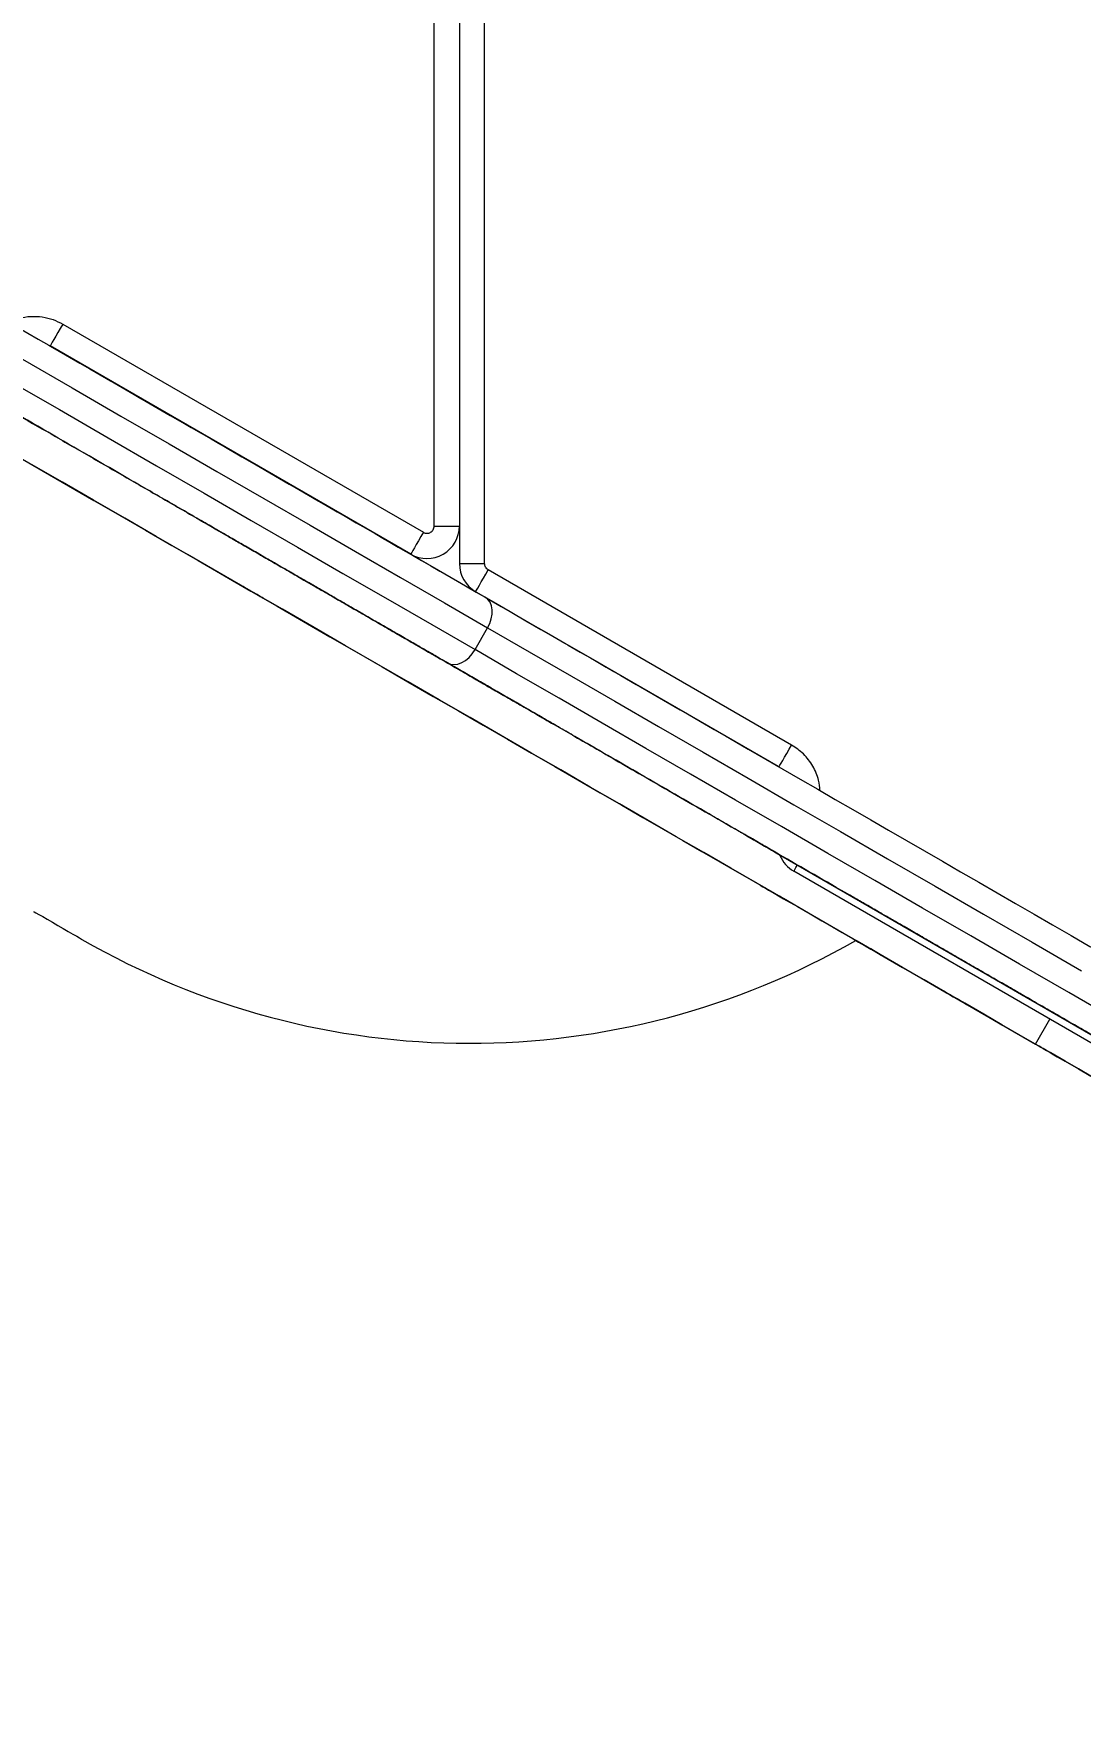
# Model space of a CAD drawing. Header units: millimetres. Extents: x -8083 to 6576, y -6691 to 5601.
# Drawn here: x -1590.6 to -1300.4, y -1719.2 to -1254.2 of the extents above; entities that cross this region are included whole.
import ezdxf

# ---------------------------------------------------------------- set-up
doc = ezdxf.new("R2010")
doc.units = ezdxf.units.MM
for name, color, linetype in [('DIKOM_ОБЪЕКТ', 7, 'Continuous'), ('DIKOM_РАЗМЕР_ЗОНА', 7, 'Continuous'), ('DIKOM_РАЗМЕР_ОБЪЕКТА', 7, 'Continuous')]:
    doc.layers.add(name, color=color, linetype=linetype)
doc.styles.add('style1', font='arial.ttf', dxfattribs={"width": 0.8})
doc.dimstyles.new('1-50', dxfattribs={"dimtxt": 300, "dimasz": 200, "dimexe": 100, "dimexo": 0, "dimgap": 100, "dimtad": 1, "dimtxsty": 'style1', "dimcen": 200, "dimclrd": 7, "dimclre": 7, "dimclrt": 7, "dimadec": 1, "dimazin": 2, "dimtfac": 1, "dimtmove": 0, "dimatfit": 2, "dimfxl": 0, "dimlwd": 25, "dimlwe": 18, "dimarcsym": 0})

# ---------------------------------------------------------------- blocks, each defined once
blk = doc.blocks.new('*D9')
at = {"layer": 'Defpoints', "color": 0, "transparency": 16777216}
for p in [(-396.43, 3600.54), (-7041.64, -3045.53), (-3854.35, -3045.53)]:
    blk.add_point(p, dxfattribs=at)
at = {"layer": 'DIKOM_РАЗМЕР_ОБЪЕКТА', "color": 7, "lineweight": 18, "transparency": 16777216}
for p, q in [((-396.43, 3600.54), (-7141.64, 3600.54)), ((-3854.35, -3045.53), (-7141.64, -3045.53))]:
    blk.add_line(p, q, dxfattribs=at)
at = {"layer": 'DIKOM_РАЗМЕР_ОБЪЕКТА', "color": 7, "lineweight": 25, "transparency": 16777216}
blk.add_line((-7041.64, 3400.54), (-7041.64, -2845.53), dxfattribs=at)
at = {"layer": 'DIKOM_РАЗМЕР_ОБЪЕКТА', "color": 7, "transparency": 16777216}
for points in [[(-7074.97, 3400.54), (-7008.3, 3400.54), (-7041.64, 3600.54)], [(-7074.97, -2845.53), (-7008.3, -2845.53), (-7041.64, -3045.53)]]:
    blk.add_solid(points, dxfattribs=at)
at = {"layer": 'DIKOM_РАЗМЕР_ОБЪЕКТА', "color": 7, "transparency": 16777216, "insert": (-7294.81, 463.59), "char_height": 300, "attachment_point": 5, "rotation": 90, "style": 'style1'}
blk.add_mtext('6650', dxfattribs=at)
blk = doc.blocks.new('*D10')
at = {"layer": 'Defpoints', "color": 0, "transparency": 16777216}
for p in [(-4711.62, -59.88), (5076.72, -1609.88), (5076.72, -5900.19)]:
    blk.add_point(p, dxfattribs=at)
at = {"layer": 'DIKOM_РАЗМЕР_ОБЪЕКТА', "color": 7, "lineweight": 18, "transparency": 16777216}
for p, q in [((-4711.62, -59.88), (-4711.62, -6000.19)), ((5076.72, -1609.88), (5076.72, -6000.19))]:
    blk.add_line(p, q, dxfattribs=at)
at = {"layer": 'DIKOM_РАЗМЕР_ОБЪЕКТА', "color": 7, "lineweight": 25, "transparency": 16777216}
blk.add_line((-4511.62, -5900.19), (4876.72, -5900.19), dxfattribs=at)
at = {"layer": 'DIKOM_РАЗМЕР_ОБЪЕКТА', "color": 7, "transparency": 16777216}
for points in [[(-4511.62, -5866.86), (-4511.62, -5933.52), (-4711.62, -5900.19)], [(4876.72, -5866.86), (4876.72, -5933.52), (5076.72, -5900.19)]]:
    blk.add_solid(points, dxfattribs=at)
at = {"layer": 'DIKOM_РАЗМЕР_ОБЪЕКТА', "color": 7, "transparency": 16777216, "insert": (410.05, -5647.02), "char_height": 300, "attachment_point": 5, "style": 'style1'}
blk.add_mtext('10000', dxfattribs=at)
blk = doc.blocks.new('*D11')
at = {"layer": 'Defpoints', "color": 0, "transparency": 16777216}
for p in [(6576.35, -1609.88), (-6319.96, -3354.06), (6576.35, -6591.4)]:
    blk.add_point(p, dxfattribs=at)
at = {"layer": 'DIKOM_РАЗМЕР_ЗОНА', "color": 7, "lineweight": 18, "transparency": 16777216}
for p, q in [((6576.35, -1609.88), (6576.35, -6691.4)), ((-6319.96, -3354.06), (-6319.96, -6691.4))]:
    blk.add_line(p, q, dxfattribs=at)
at = {"layer": 'DIKOM_РАЗМЕР_ЗОНА', "color": 7, "lineweight": 25, "transparency": 16777216}
blk.add_line((-6119.96, -6591.4), (6376.35, -6591.4), dxfattribs=at)
at = {"layer": 'DIKOM_РАЗМЕР_ЗОНА', "color": 7, "transparency": 16777216}
for points in [[(-6119.96, -6558.07), (-6119.96, -6624.73), (-6319.96, -6591.4)], [(6376.35, -6558.07), (6376.35, -6624.73), (6576.35, -6591.4)]]:
    blk.add_solid(points, dxfattribs=at)
at = {"layer": 'DIKOM_РАЗМЕР_ЗОНА', "color": 7, "transparency": 16777216, "insert": (182.55, -6338.13), "char_height": 300, "attachment_point": 5, "style": 'style1'}
blk.add_mtext('13000', dxfattribs=at)
blk = doc.blocks.new('*D12')
at = {"layer": 'Defpoints', "color": 0, "transparency": 16777216}
for p in [(-682.93, 5600.54), (-7632.54, -5169.06), (-3908.34, -5169.06)]:
    blk.add_point(p, dxfattribs=at)
at = {"layer": 'DIKOM_РАЗМЕР_ЗОНА', "color": 7, "lineweight": 18, "transparency": 16777216}
for p, q in [((-682.93, 5600.54), (-7732.54, 5600.54)), ((-3908.34, -5169.06), (-7732.54, -5169.06))]:
    blk.add_line(p, q, dxfattribs=at)
at = {"layer": 'DIKOM_РАЗМЕР_ЗОНА', "color": 7, "lineweight": 25, "transparency": 16777216}
blk.add_line((-7632.54, 5400.54), (-7632.54, -4969.06), dxfattribs=at)
at = {"layer": 'DIKOM_РАЗМЕР_ЗОНА', "color": 7, "transparency": 16777216}
for points in [[(-7665.87, 5400.54), (-7599.2, 5400.54), (-7632.54, 5600.54)], [(-7665.87, -4969.06), (-7599.2, -4969.06), (-7632.54, -5169.06)]]:
    blk.add_solid(points, dxfattribs=at)
at = {"layer": 'DIKOM_РАЗМЕР_ЗОНА', "color": 7, "transparency": 16777216, "insert": (-7885.71, 474.85), "char_height": 300, "attachment_point": 5, "rotation": 90, "style": 'style1'}
blk.add_mtext('10800', dxfattribs=at)

msp = doc.modelspace()

# ---------------------------------------------------------------- linework, layer by layer
at = {"layer": 'DIKOM_ОБЪЕКТ', "color": 7, "linetype": 'Continuous', "lineweight": 15}
for p, q in [((-1479.518, -1390.67), (-1479.518, -675.514)), ((-1472.518, -675.514), (-1472.518, -1390.67)), ((-1465.518, -1401.064), (-1465.518, -683.908)), ((-1582.476, -1334.69), (-1482.517, -1392.402)), ((-1486.018, -1398.464), (-1585.976, -1340.753)), ((-1486.018, -1398.464), (-1585.976, -1340.753)), ((-1585.976, -1340.753), (-1585.976, -1340.753)), ((-1545.381, -1388.439), (-1545.381, -1388.438)), ((-1479.518, -1390.67), (-1472.518, -1390.67)), ((-1472.518, -1390.67), (-1472.518, -1401.064)), ((-1472.518, -1390.67), (-1472.518, -1390.67)), ((-1472.518, -1401.064), (-1465.518, -1401.064)), ((-1380.424, -1451.347), (-1464.518, -1402.796)), ((-1468.195, -1424.918), (-1464.695, -1418.856)), ((-1384.079, -1457.32), (-1436.309, -1427.165)), ((-1436.309, -1427.165), (-1384.08, -1457.319)), ((-1446.654, -1445.438), (-1446.654, -1445.439)), ((-1383.434, -1481.939), (-1244.87, -1561.939)), ((-1248.199, -1562.327), (-1379.836, -1486.328)), ((-1378.843, -1496.141), (-1312.841, -1534.248)), ((-1363.516, -1493.439), (-1363.516, -1493.439)), ((-1312.841, -1534.248), (-1308.839, -1527.317))]:
    msp.add_line(p, q, dxfattribs=at)
at = {"layer": 'DIKOM_ОБЪЕКТ', "color": 7, "linetype": 'Continuous', "lineweight": 15, "flags": 128}
for points in [[(-1773.559, -1248.616), (-1758.167, -1257.503), (-1742.881, -1266.328), (-1727.708, -1275.088), (-1712.652, -1283.781), (-1697.721, -1292.401), (-1682.918, -1300.947), (-1668.252, -1309.415), (-1653.726, -1317.802), (-1639.346, -1326.104), (-1625.119, -1334.318), (-1611.049, -1342.441), (-1597.143, -1350.47), (-1583.405, -1358.402), (-1569.841, -1366.233), (-1556.455, -1373.961), (-1543.254, -1381.583), (-1530.242, -1389.095), (-1517.425, -1396.495), (-1504.806, -1403.781), (-1492.392, -1410.948), (-1480.187, -1417.995), (-1468.195, -1424.918)], [(-1754.667, -1251.44), (-1739.381, -1260.266), (-1724.208, -1269.026), (-1709.152, -1277.718), (-1694.221, -1286.339), (-1679.418, -1294.885), (-1664.752, -1303.353), (-1650.226, -1311.74), (-1635.846, -1320.042), (-1621.619, -1328.256), (-1607.549, -1336.379), (-1593.643, -1344.408), (-1579.905, -1352.339), (-1566.341, -1360.171), (-1552.955, -1367.899), (-1539.754, -1375.521), (-1526.742, -1383.033), (-1513.925, -1390.433), (-1501.306, -1397.719), (-1488.892, -1404.886), (-1476.687, -1411.933), (-1464.695, -1418.856)], [(-1582.476, -1334.69), (-1583.159, -1335.873), (-1583.816, -1337.01), (-1584.421, -1338.058), (-1584.951, -1338.977), (-1585.386, -1339.731), (-1585.71, -1340.291), (-1585.909, -1340.636), (-1585.976, -1340.753)], [(-1585.998, -1340.744), (-1585.904, -1340.798), (-1579.315, -1344.603), (-1572.682, -1348.432), (-1566.021, -1352.278), (-1559.346, -1356.131), (-1552.674, -1359.983), (-1546.021, -1363.825), (-1539.401, -1367.647), (-1534.861, -1370.268)], [(-1594.737, -1371.495), (-1587.869, -1375.46), (-1580.9, -1379.484), (-1573.843, -1383.558), (-1566.709, -1387.677), (-1559.511, -1391.833), (-1552.262, -1396.018), (-1544.975, -1400.225), (-1537.663, -1404.447), (-1530.337, -1408.676), (-1523.011, -1412.906), (-1515.699, -1417.128), (-1508.412, -1421.335), (-1501.163, -1425.52), (-1493.966, -1429.675), (-1486.832, -1433.794), (-1479.775, -1437.868), (-1472.807, -1441.891), (-1465.939, -1445.856), (-1459.185, -1449.756), (-1452.555, -1453.584), (-1446.062, -1457.333), (-1439.716, -1460.996), (-1433.53, -1464.568), (-1427.514, -1468.041), (-1421.678, -1471.411), (-1416.032, -1474.67), (-1410.588, -1477.814), (-1405.353, -1480.836), (-1400.338, -1483.732), (-1395.55, -1486.496), (-1390.999, -1489.123), (-1386.693, -1491.609), (-1382.639, -1493.95), (-1378.843, -1496.141), (-1375.314, -1498.179), (-1372.057, -1500.06), (-1369.077, -1501.78), (-1366.38, -1503.337), (-1363.971, -1504.728), (-1361.853, -1505.951), (-1360.032, -1507.002), (-1358.509, -1507.882), (-1357.288, -1508.587), (-1356.37, -1509.117), (-1355.757, -1509.47), (-1355.451, -1509.647), (-1355.451, -1509.647), (-1355.759, -1509.47), (-1356.373, -1509.115), (-1357.291, -1508.585), (-1358.514, -1507.879), (-1360.037, -1506.999), (-1361.86, -1505.947), (-1362.635, -1505.499)], [(-1534.695, -1370.364), (-1532.829, -1371.441), (-1526.322, -1375.198), (-1519.894, -1378.909), (-1513.559, -1382.566), (-1507.334, -1386.161), (-1501.232, -1389.684), (-1495.268, -1393.127), (-1489.454, -1396.484), (-1483.806, -1399.745), (-1478.335, -1402.903), (-1473.055, -1405.952), (-1467.978, -1408.883), (-1463.115, -1411.691), (-1458.478, -1414.368), (-1454.077, -1416.909), (-1449.924, -1419.307), (-1446.027, -1421.556), (-1442.396, -1423.653), (-1439.038, -1425.592)], [(-1312.841, -1534.248), (-1317.355, -1531.642), (-1322.129, -1528.885), (-1327.157, -1525.983), (-1332.431, -1522.937), (-1337.948, -1519.752), (-1343.699, -1516.432), (-1349.677, -1512.981), (-1355.875, -1509.402), (-1362.286, -1505.701), (-1368.901, -1501.881), (-1375.714, -1497.948), (-1382.714, -1493.906), (-1389.895, -1489.761), (-1397.247, -1485.516), (-1404.76, -1481.178), (-1412.427, -1476.752), (-1420.238, -1472.242), (-1428.182, -1467.655), (-1436.251, -1462.997), (-1444.435, -1458.272), (-1452.724, -1453.486), (-1461.106, -1448.646), (-1469.574, -1443.758), (-1478.115, -1438.826), (-1486.72, -1433.858), (-1495.379, -1428.859), (-1504.079, -1423.836), (-1512.812, -1418.794), (-1521.567, -1413.74), (-1530.331, -1408.679), (-1539.097, -1403.619), (-1547.851, -1398.565), (-1556.584, -1393.523), (-1565.284, -1388.499), (-1573.943, -1383.5), (-1582.548, -1378.532), (-1591.09, -1373.6)], [(-1482.517, -1392.402), (-1483.2, -1393.584), (-1483.857, -1394.721), (-1484.462, -1395.77), (-1484.993, -1396.688), (-1485.428, -1397.442), (-1485.751, -1398.002), (-1485.95, -1398.347), (-1486.018, -1398.464)], [(-1468.018, -1408.859), (-1467.951, -1408.742), (-1467.751, -1408.397), (-1467.428, -1407.837), (-1466.993, -1407.083), (-1466.462, -1406.164), (-1465.857, -1405.116), (-1465.201, -1403.979), (-1464.518, -1402.796)], [(-1533.797, -1406.678), (-1533.643, -1406.767), (-1533.195, -1407.026), (-1532.493, -1407.431), (-1531.599, -1407.948), (-1530.592, -1408.529), (-1529.562, -1409.124), (-1528.601, -1409.678), (-1527.794, -1410.145), (-1527.212, -1410.48), (-1526.908, -1410.656), (-1526.908, -1410.656), (-1527.212, -1410.48), (-1527.794, -1410.144), (-1528.601, -1409.678), (-1529.563, -1409.123), (-1530.593, -1408.529), (-1531.599, -1407.948), (-1532.493, -1407.431), (-1533.196, -1407.026), (-1533.643, -1406.767), (-1533.797, -1406.678)], [(-1464.695, -1418.856), (-1464.091, -1417.628), (-1463.67, -1416.354), (-1463.448, -1415.086), (-1463.432, -1413.87), (-1463.624, -1412.754), (-1464.016, -1411.78), (-1464.594, -1410.987), (-1465.334, -1410.405)], [(-1464.695, -1418.856), (-1453.154, -1425.519), (-1441.409, -1432.3), (-1429.464, -1439.197), (-1417.323, -1446.206), (-1404.992, -1453.326), (-1392.474, -1460.553), (-1379.776, -1467.885), (-1366.901, -1475.318), (-1353.854, -1482.851), (-1340.64, -1490.479), (-1327.265, -1498.201), (-1313.735, -1506.013), (-1300.052, -1513.913)], [(-1475.834, -1428.591), (-1474.959, -1428.941), (-1473.983, -1429.044), (-1472.944, -1428.897), (-1471.882, -1428.505), (-1470.837, -1427.884), (-1469.849, -1427.056), (-1468.957, -1426.055), (-1468.195, -1424.918)], [(-1289.724, -1527.959), (-1303.552, -1519.975), (-1317.235, -1512.076), (-1330.765, -1504.263), (-1344.14, -1496.541), (-1357.354, -1488.913), (-1370.401, -1481.38), (-1383.276, -1473.947), (-1395.974, -1466.615), (-1408.492, -1459.388), (-1420.823, -1452.269), (-1432.964, -1445.259), (-1444.909, -1438.363), (-1456.654, -1431.582), (-1468.195, -1424.918)], [(-1439.038, -1425.592), (-1435.562, -1427.598), (-1431.816, -1429.761), (-1427.807, -1432.076), (-1423.546, -1434.536), (-1419.038, -1437.139), (-1414.295, -1439.877), (-1409.327, -1442.745), (-1404.143, -1445.738), (-1398.756, -1448.849), (-1393.174, -1452.071), (-1387.412, -1455.398), (-1384.208, -1457.248)], [(-1383.924, -1457.409), (-1383.857, -1457.293), (-1383.658, -1456.948), (-1383.334, -1456.387), (-1382.899, -1455.633), (-1382.369, -1454.715), (-1381.764, -1453.667), (-1381.107, -1452.53), (-1380.424, -1451.347)], [(-1379.836, -1486.328), (-1379.769, -1486.211), (-1379.569, -1485.866), (-1379.246, -1485.306), (-1378.835, -1484.595)], [(-1389.015, -1490.269), (-1388.861, -1490.358), (-1388.413, -1490.616), (-1387.71, -1491.022), (-1386.816, -1491.538), (-1385.809, -1492.119), (-1384.78, -1492.714), (-1383.818, -1493.269), (-1383.011, -1493.735), (-1382.43, -1494.071), (-1382.125, -1494.246), (-1382.126, -1494.246), (-1382.43, -1494.071), (-1383.011, -1493.735), (-1383.819, -1493.269), (-1384.78, -1492.714), (-1385.81, -1492.119), (-1386.817, -1491.538), (-1387.711, -1491.022), (-1388.413, -1490.616), (-1388.861, -1490.358), (-1389.015, -1490.269)], [(-1590.565, -1497.457), (-1590.397, -1497.554), (-1589.9, -1497.841), (-1589.1, -1498.303), (-1588.037, -1498.917), (-1586.764, -1499.652), (-1585.344, -1500.471), (-1583.85, -1501.334), (-1582.356, -1502.197), (-1580.936, -1503.016), (-1579.663, -1503.751), (-1578.6, -1504.365), (-1577.799, -1504.827), (-1577.303, -1505.114), (-1577.135, -1505.211)], [(-1590.565, -1497.457), (-1590.397, -1497.554), (-1589.9, -1497.841), (-1589.1, -1498.303), (-1588.037, -1498.917), (-1586.764, -1499.652), (-1585.344, -1500.471), (-1583.85, -1501.334), (-1582.356, -1502.197), (-1580.936, -1503.016), (-1579.663, -1503.751), (-1578.6, -1504.365), (-1577.799, -1504.827), (-1577.303, -1505.114), (-1577.135, -1505.211)], [(-1362.636, -1505.499), (-1362.313, -1505.686), (-1355.901, -1509.388), (-1349.702, -1512.967), (-1343.723, -1516.419), (-1337.971, -1519.739), (-1332.454, -1522.925), (-1327.178, -1525.971), (-1322.149, -1528.874), (-1317.374, -1531.631), (-1312.859, -1534.238), (-1308.608, -1536.692), (-1304.628, -1538.99), (-1300.923, -1541.129), (-1297.497, -1543.107)], [(-1333.626, -1522.248), (-1332.819, -1522.714), (-1332.237, -1523.05), (-1331.933, -1523.226), (-1331.933, -1523.226), (-1332.237, -1523.05), (-1332.819, -1522.714), (-1333.626, -1522.248), (-1334.587, -1521.693), (-1335.617, -1521.098), (-1336.624, -1520.517), (-1337.518, -1520.001), (-1338.22, -1519.596), (-1338.669, -1519.337), (-1338.822, -1519.248), (-1338.668, -1519.337), (-1338.22, -1519.596), (-1337.517, -1520.001), (-1336.623, -1520.518), (-1335.617, -1521.099), (-1334.587, -1521.693), (-1333.626, -1522.248)], [(-1297.483, -1543.115), (-1300.908, -1541.137), (-1304.612, -1538.999), (-1308.591, -1536.701), (-1312.841, -1534.248)], [(-1306.789, -1537.742), (-1305.982, -1538.208), (-1305.4, -1538.544), (-1305.096, -1538.72), (-1305.096, -1538.72), (-1305.4, -1538.544), (-1305.982, -1538.208), (-1306.789, -1537.742), (-1307.75, -1537.187), (-1308.78, -1536.592), (-1309.787, -1536.011), (-1310.681, -1535.495), (-1311.383, -1535.09), (-1311.832, -1534.831), (-1311.985, -1534.742), (-1311.831, -1534.831), (-1311.383, -1535.09), (-1310.681, -1535.495), (-1309.786, -1536.011), (-1308.78, -1536.593), (-1307.75, -1537.187), (-1306.789, -1537.742)]]:
    msp.add_lwpolyline(points, dxfattribs=at)
at = {"layer": 'DIKOM_ОБЪЕКТ', "color": 7, "linetype": 'Continuous', "lineweight": 15}
for centre, radius, start, end in [((-1481.518, -1390.67), 9, 240, 0), ((-1481.518, -1390.67), 9, 240, 0), ((-1463.518, -1401.064), 9, 180, 240.00037), ((-1463.518, -1401.064), 9, 180, 240.00037), ((-1375.336, -1478.533), 9, 202.35923, 240.00037), ((-1375.336, -1478.533), 9, 202.359, 240.00037), ((-1469.635, -1319.016), 215, 240, 299.84598)]:
    msp.add_arc(centre, radius, start, end, dxfattribs=at)
for points, knots in [([(-1846.23, -1190.493), (-1775.239, -1231.48), (-1706.677, -1271.065), (-1578.023, -1345.343), (-1518.494, -1379.712), (-1465.334, -1410.405)], [0, 0, 0, 0, 0.5, 0.5, 1, 1, 1, 1]), ([(-1475.834, -1428.591), (-1476.493, -1428.21), (-1477.811, -1427.449), (-1479.796, -1426.303), (-1481.787, -1425.154), (-1483.783, -1424.001), (-1485.786, -1422.845), (-1487.794, -1421.686), (-1489.808, -1420.523), (-1491.828, -1419.357), (-1493.854, -1418.187), (-1495.886, -1417.014), (-1497.923, -1415.838), (-1499.967, -1414.658), (-1502.016, -1413.475), (-1504.071, -1412.288), (-1506.132, -1411.098), (-1508.199, -1409.905), (-1510.271, -1408.708), (-1512.35, -1407.508), (-1514.434, -1406.305), (-1519.334, -1403.476), (-1527.105, -1398.99), (-1537.847, -1392.788), (-1548.726, -1386.506), (-1563.443, -1378.01), (-1582.194, -1367.184), (-1605.234, -1353.881), (-1628.771, -1340.292), (-1652.779, -1326.432), (-1677.213, -1312.324), (-1702.029, -1297.997), (-1727.198, -1283.466), (-1748.424, -1271.211), (-1765.538, -1261.33), (-1778.419, -1253.893), (-1791.371, -1246.415), (-1801.619, -1240.498), (-1809.121, -1236.167), (-1813.848, -1233.438), (-1818.583, -1230.704), (-1823.326, -1227.966), (-1828.076, -1225.224), (-1832.833, -1222.477), (-1837.597, -1219.726), (-1842.369, -1216.971), (-1847.149, -1214.212), (-1851.935, -1211.448), (-1855.132, -1209.603), (-1856.73, -1208.68)], [0, 0, 0, 0, 0.0062038, 0.0124071, 0.0186098, 0.024812, 0.0310139, 0.0372154, 0.0434167, 0.0496177, 0.0558186, 0.0620195, 0.0682204, 0.0744213, 0.0806224, 0.0868237, 0.0930253, 0.0992272, 0.1054295, 0.1116323, 0.1178356, 0.1240395, 0.1552586, 0.1864693, 0.2176803, 0.2489001, 0.3116048, 0.3743106, 0.4371548, 0.5000001, 0.5628443, 0.6256895, 0.6883943, 0.7511001, 0.7823191, 0.8135298, 0.8447408, 0.8759606, 0.8872398, 0.8985173, 0.9097933, 0.9210684, 0.9323429, 0.9436172, 0.9548917, 0.9661668, 0.977443, 0.9887206, 1, 1, 1, 1]), ([(-1597.4, -1334.156), (-1596.485, -1333.762), (-1594.558, -1332.932), (-1591.386, -1332.469), (-1588.17, -1332.613), (-1585.141, -1333.336), (-1583.347, -1334.248), (-1582.476, -1334.69)], [0, 0, 0, 0, 0.1918871, 0.4042028, 0.6121042, 0.8116789, 1, 1, 1, 1]), ([(-1607.376, -1352.647), (-1605.994, -1353.444), (-1601.391, -1356.102), (-1593.305, -1360.771), (-1583.127, -1366.647), (-1572.674, -1372.682), (-1562.038, -1378.822), (-1551.299, -1385.022), (-1540.56, -1391.223), (-1529.905, -1397.374), (-1519.426, -1403.424), (-1509.214, -1409.32), (-1499.355, -1415.013), (-1489.926, -1420.457), (-1480.992, -1425.614), (-1472.624, -1430.446), (-1464.871, -1434.922), (-1457.763, -1439.026), (-1451.325, -1442.742), (-1445.517, -1446.096), (-1442.157, -1448.036), (-1440.495, -1448.996)], [0, 0, 0, 0, 0.0223766, 0.0745773, 0.1277092, 0.1816805, 0.2365904, 0.2920543, 0.3479483, 0.4041524, 0.4605354, 0.5169181, 0.5731201, 0.629015, 0.684479, 0.7393905, 0.7933615, 0.8464915, 0.8986934, 0.9498861, 1, 1, 1, 1]), ([(-1545.381, -1388.438), (-1545.38, -1388.439), (-1545.378, -1388.44), (-1545.365, -1388.447), (-1545.344, -1388.459), (-1545.315, -1388.476), (-1545.277, -1388.498), (-1545.231, -1388.525), (-1545.176, -1388.556), (-1545.113, -1388.593), (-1545.042, -1388.634), (-1544.962, -1388.68), (-1544.873, -1388.731), (-1544.777, -1388.787), (-1544.671, -1388.848), (-1544.456, -1388.972), (-1544.083, -1389.188), (-1543.478, -1389.537), (-1542.761, -1389.951), (-1541.635, -1390.601), (-1539.924, -1391.589), (-1537.816, -1392.806), (-1535.908, -1393.907), (-1533.836, -1395.104), (-1530.985, -1396.75), (-1527.193, -1398.939), (-1523.102, -1401.301), (-1518.764, -1403.806), (-1514.279, -1406.395), (-1509.68, -1409.05), (-1505.102, -1411.693), (-1500.534, -1414.331), (-1496.017, -1416.938), (-1491.501, -1419.546), (-1486.933, -1422.183), (-1482.355, -1424.826), (-1477.756, -1427.482), (-1473.271, -1430.071), (-1468.933, -1432.576), (-1464.841, -1434.938), (-1461.05, -1437.127), (-1458.199, -1438.773), (-1456.127, -1439.969), (-1454.219, -1441.071), (-1452.111, -1442.288), (-1450.4, -1443.275), (-1449.274, -1443.926), (-1448.557, -1444.34), (-1447.952, -1444.689), (-1447.535, -1444.93), (-1447.254, -1445.092), (-1447.069, -1445.199), (-1446.917, -1445.286), (-1446.799, -1445.354), (-1446.716, -1445.403), (-1446.664, -1445.433), (-1446.657, -1445.436), (-1446.654, -1445.438)], [0, 0, 0, 0, 0.0041707, 0.0083371, 0.0125, 0.0166601, 0.0208181, 0.0249747, 0.0291306, 0.0332865, 0.0374432, 0.0416013, 0.0457616, 0.0499248, 0.0540916, 0.0582626, 0.0737192, 0.08914, 0.1045616, 0.1200204, 0.1521753, 0.1843331, 0.2007135, 0.2170968, 0.2500248, 0.2829527, 0.3157056, 0.3478605, 0.3800184, 0.4108866, 0.4417579, 0.4708778, 0.5000006, 0.5291205, 0.5582434, 0.5891116, 0.6199829, 0.6521378, 0.6842957, 0.7170485, 0.7499764, 0.7829044, 0.7992848, 0.8156681, 0.847823, 0.8799809, 0.8954374, 0.9108583, 0.9262798, 0.9417386, 0.9500755, 0.9583984, 0.9667127, 0.9750244, 0.983339, 0.9916623, 1, 1, 1, 1]), ([(-1496.321, -1416.764), (-1497.725, -1415.953), (-1500.634, -1414.273), (-1505.101, -1411.695), (-1509.679, -1409.051), (-1514.279, -1406.396), (-1518.764, -1403.807), (-1523.102, -1401.302), (-1527.193, -1398.939), (-1530.985, -1396.751), (-1534.403, -1394.777), (-1537.389, -1393.053), (-1539.923, -1391.59), (-1542.187, -1390.283), (-1543.981, -1389.247), (-1545.166, -1388.563), (-1545.31, -1388.48), (-1545.381, -1388.439)], [0, 0, 0, 0, 0.0545421, 0.1130291, 0.1750155, 0.237011, 0.3015877, 0.3661666, 0.431939, 0.4980669, 0.5641921, 0.6299662, 0.6945409, 0.7591193, 0.8417203, 0.922068, 1, 1, 1, 1]), ([(-1482.517, -1392.402), (-1482.362, -1392.476), (-1482.047, -1392.628), (-1481.517, -1392.692), (-1480.991, -1392.623), (-1480.507, -1392.421), (-1480.089, -1392.102), (-1479.767, -1391.681), (-1479.557, -1391.19), (-1479.53, -1390.841), (-1479.518, -1390.67)], [0, 0, 0, 0, 0.1228273, 0.2499945, 0.3771617, 0.499989, 0.6228157, 0.7499871, 0.8771539, 1, 1, 1, 1]), ([(-1464.518, -1402.796), (-1464.66, -1402.699), (-1464.949, -1402.502), (-1465.268, -1402.075), (-1465.479, -1401.585), (-1465.505, -1401.236), (-1465.518, -1401.064)], [0, 0, 0, 0, 0.2456671, 0.4999835, 0.7543397, 1, 1, 1, 1]), ([(-1446.654, -1445.439), (-1446.694, -1445.416), (-1446.773, -1445.371), (-1447.428, -1444.992), (-1448.499, -1444.374), (-1450.07, -1443.467), (-1452.111, -1442.289), (-1454.646, -1440.825), (-1457.631, -1439.101), (-1461.05, -1437.128), (-1464.841, -1434.938), (-1468.933, -1432.577), (-1473.271, -1430.072), (-1478.238, -1427.204), (-1483.826, -1423.978), (-1489.835, -1420.508), (-1493.809, -1418.214), (-1495.714, -1417.114)], [0, 0, 0, 0, 0.05848, 0.1169629, 0.1789523, 0.2409476, 0.3055217, 0.3700998, 0.4358744, 0.5020013, 0.5681253, 0.6339008, 0.6984735, 0.7630516, 0.8456532, 0.9259964, 1, 1, 1, 1]), ([(-1149.787, -1616.834), (-1150.624, -1616.352), (-1152.296, -1615.386), (-1154.802, -1613.939), (-1157.306, -1612.494), (-1159.807, -1611.05), (-1162.305, -1609.607), (-1164.801, -1608.166), (-1167.294, -1606.727), (-1169.784, -1605.289), (-1172.272, -1603.853), (-1174.758, -1602.418), (-1177.24, -1600.984), (-1179.721, -1599.552), (-1182.198, -1598.122), (-1184.673, -1596.693), (-1187.146, -1595.266), (-1189.615, -1593.84), (-1192.083, -1592.415), (-1197.441, -1589.321), (-1205.667, -1584.572), (-1216.716, -1578.193), (-1227.703, -1571.85), (-1242.291, -1563.427), (-1260.377, -1552.985), (-1281.817, -1540.607), (-1302.961, -1528.4), (-1323.788, -1516.375), (-1344.27, -1504.549), (-1364.377, -1492.941), (-1384.092, -1481.558), (-1400.17, -1472.276), (-1412.813, -1464.976), (-1422.173, -1459.572), (-1431.428, -1454.229), (-1438.873, -1449.93), (-1444.568, -1446.642), (-1448.555, -1444.34), (-1452.52, -1442.051), (-1456.462, -1439.775), (-1460.382, -1437.512), (-1464.279, -1435.262), (-1468.154, -1433.025), (-1472.008, -1430.8), (-1474.559, -1429.327), (-1475.834, -1428.591)], [0, 0, 0, 0, 0.0069043, 0.0138081, 0.0207114, 0.0276142, 0.0345167, 0.0414189, 0.0483209, 0.0552227, 0.0621245, 0.0690263, 0.0759282, 0.0828302, 0.0897325, 0.096635, 0.1035379, 0.1104413, 0.1173452, 0.1242496, 0.1554754, 0.1866948, 0.2179146, 0.2491413, 0.311801, 0.374462, 0.4372304, 0.5000001, 0.5627685, 0.6255381, 0.6881979, 0.7508589, 0.7820847, 0.8133041, 0.8445238, 0.8757505, 0.8895586, 0.9033647, 0.9171694, 0.9309732, 0.9447767, 0.9585806, 0.9723854, 0.9861917, 1, 1, 1, 1]), ([(-1440.495, -1448.996), (-1438.522, -1450.134), (-1434.554, -1452.426), (-1427.594, -1456.444), (-1419.869, -1460.904), (-1411.354, -1465.82), (-1402.111, -1471.157), (-1392.871, -1476.491), (-1386.495, -1480.173), (-1383.613, -1481.836)], [0, 0, 0, 0, 0.1423922, 0.2864432, 0.4320359, 0.579838, 0.7282693, 0.8772066, 1, 1, 1, 1]), ([(-1372.586, -1463.953), (-1372.666, -1463.004), (-1372.864, -1460.636), (-1374.435, -1457.122), (-1376.968, -1453.698), (-1379.285, -1452.121), (-1380.424, -1451.347)], [0, 0, 0, 0, 0.1840793, 0.4591738, 0.7342721, 1, 1, 1, 1]), ([(-1394.692, -1475.439), (-1394.692, -1475.44), (-1394.69, -1475.441), (-1394.678, -1475.448), (-1394.659, -1475.459), (-1394.632, -1475.474), (-1394.598, -1475.494), (-1394.555, -1475.518), (-1394.461, -1475.573), (-1394.271, -1475.683), (-1393.913, -1475.889), (-1393.448, -1476.158), (-1392.674, -1476.605), (-1391.452, -1477.31), (-1389.946, -1478.18), (-1388.622, -1478.944), (-1387.599, -1479.535), (-1386.55, -1480.14), (-1385.673, -1480.647), (-1384.975, -1481.05), (-1384.463, -1481.345), (-1383.949, -1481.642), (-1383.606, -1481.84), (-1383.434, -1481.939)], [0, 0, 0, 0, 0.0166777, 0.033328, 0.0499623, 0.0665919, 0.0832282, 0.0998828, 0.1165669, 0.1783169, 0.2400927, 0.3044169, 0.3687669, 0.5000034, 0.6312398, 0.695564, 0.7599141, 0.8216641, 0.8834398, 0.9126056, 0.9417134, 0.9708245, 1, 1, 1, 1]), ([(-1383.434, -1481.939), (-1383.532, -1481.883), (-1383.729, -1481.769), (-1384.023, -1481.6), (-1384.316, -1481.43), (-1384.609, -1481.261), (-1384.901, -1481.093), (-1385.192, -1480.924), (-1385.744, -1480.606), (-1386.55, -1480.141), (-1387.599, -1479.535), (-1388.622, -1478.944), (-1389.946, -1478.18), (-1391.452, -1477.31), (-1392.674, -1476.605), (-1393.448, -1476.158), (-1393.913, -1475.889), (-1394.271, -1475.683), (-1394.477, -1475.563), (-1394.591, -1475.498), (-1394.649, -1475.464), (-1394.686, -1475.443), (-1394.69, -1475.441), (-1394.692, -1475.439)], [0, 0, 0, 0, 0.0166777, 0.033328, 0.0499623, 0.0665919, 0.0832282, 0.0998828, 0.1165669, 0.1783169, 0.2400927, 0.3044169, 0.3687669, 0.5000034, 0.6312398, 0.695564, 0.7599141, 0.8216641, 0.8834398, 0.9126056, 0.9417134, 0.9708245, 1, 1, 1, 1]), ([(-1314.455, -1521.764), (-1315.859, -1520.953), (-1318.769, -1519.274), (-1323.236, -1516.694), (-1327.814, -1514.051), (-1332.413, -1511.396), (-1336.898, -1508.807), (-1341.237, -1506.302), (-1345.328, -1503.94), (-1349.12, -1501.751), (-1352.538, -1499.777), (-1355.523, -1498.053), (-1358.058, -1496.59), (-1360.321, -1495.283), (-1362.116, -1494.247), (-1363.301, -1493.563), (-1363.445, -1493.48), (-1363.516, -1493.439)], [0, 0, 0, 0, 0.0545462, 0.1130283, 0.1750192, 0.2370142, 0.3015867, 0.3661691, 0.4319412, 0.4980687, 0.5641929, 0.6299676, 0.6945409, 0.7591203, 0.8417196, 0.9220684, 1, 1, 1, 1]), ([(-1363.515, -1493.439), (-1363.515, -1493.439), (-1363.513, -1493.44), (-1363.5, -1493.447), (-1363.479, -1493.46), (-1363.45, -1493.477), (-1363.412, -1493.498), (-1363.365, -1493.525), (-1363.311, -1493.557), (-1363.248, -1493.593), (-1363.176, -1493.634), (-1363.096, -1493.68), (-1363.008, -1493.731), (-1362.911, -1493.787), (-1362.806, -1493.848), (-1362.59, -1493.973), (-1362.218, -1494.188), (-1361.613, -1494.537), (-1360.895, -1494.951), (-1359.769, -1495.601), (-1358.059, -1496.589), (-1355.951, -1497.806), (-1354.043, -1498.908), (-1351.971, -1500.104), (-1349.119, -1501.75), (-1345.328, -1503.939), (-1341.237, -1506.301), (-1336.898, -1508.806), (-1332.414, -1511.395), (-1327.814, -1514.051), (-1323.236, -1516.694), (-1318.668, -1519.331), (-1314.152, -1521.938), (-1309.636, -1524.546), (-1305.068, -1527.183), (-1300.49, -1529.826), (-1295.89, -1532.482), (-1291.406, -1535.071), (-1287.067, -1537.576), (-1282.976, -1539.938), (-1279.184, -1542.127), (-1276.333, -1543.773), (-1274.261, -1544.969), (-1272.353, -1546.071), (-1270.245, -1547.288), (-1268.535, -1548.276), (-1267.409, -1548.926), (-1266.691, -1549.34), (-1266.086, -1549.689), (-1265.669, -1549.93), (-1265.389, -1550.092), (-1265.203, -1550.199), (-1265.052, -1550.286), (-1264.934, -1550.354), (-1264.851, -1550.403), (-1264.798, -1550.433), (-1264.792, -1550.437), (-1264.788, -1550.439)], [0, 0, 0, 0, 0.0041707, 0.0083371, 0.0125, 0.0166601, 0.0208181, 0.0249747, 0.0291306, 0.0332865, 0.0374432, 0.0416013, 0.0457616, 0.0499248, 0.0540916, 0.0582626, 0.0737192, 0.08914, 0.1045616, 0.1200204, 0.1521753, 0.1843331, 0.2007135, 0.2170968, 0.2500248, 0.2829527, 0.3157056, 0.3478605, 0.3800184, 0.4108866, 0.4417579, 0.4708778, 0.5000006, 0.5291205, 0.5582434, 0.5891116, 0.6199829, 0.6521378, 0.6842957, 0.7170485, 0.7499764, 0.7829044, 0.7992848, 0.8156681, 0.847823, 0.8799809, 0.8954374, 0.9108583, 0.9262798, 0.9417386, 0.9500755, 0.9583984, 0.9667127, 0.9750244, 0.983339, 0.9916623, 1, 1, 1, 1]), ([(-1264.788, -1550.439), (-1264.828, -1550.416), (-1264.907, -1550.371), (-1265.563, -1549.992), (-1266.634, -1549.374), (-1268.205, -1548.467), (-1270.245, -1547.289), (-1272.78, -1545.825), (-1275.766, -1544.101), (-1279.184, -1542.128), (-1282.976, -1539.939), (-1287.067, -1537.576), (-1291.406, -1535.072), (-1296.373, -1532.204), (-1301.961, -1528.978), (-1307.97, -1525.509), (-1311.944, -1523.214), (-1313.849, -1522.114)], [0, 0, 0, 0, 0.0584787, 0.116962, 0.1789515, 0.2409467, 0.3055207, 0.3700988, 0.4358734, 0.5019971, 0.5681254, 0.6338973, 0.698473, 0.7630519, 0.8456527, 0.9259965, 1, 1, 1, 1])]:
    msp.add_open_spline(points, degree=3, knots=knots, dxfattribs=at)
msp.add_open_spline([(-1465.334, -1410.405), (-1372.723, -1463.874), (-1261.018, -1528.366), (-1139.287, -1598.648)], degree=3, dxfattribs=at)

# ---------------------------------------------------------------- dimensions: what is measured, and where the dimension line sits
at = {"layer": 'DIKOM_РАЗМЕР_ЗОНА'}
dim = msp.add_linear_dim(base=(-7632.537, -5169.059), p1=(-682.93, 5600.541), p2=(-3908.34, -5169.059), angle=90, text='10800', dimstyle='1-50', dxfattribs=at)
dim.commit()
dim.dimension.update_dxf_attribs({"geometry": '*D12', "text_midpoint": (-7632.537, 474.854), "dimtype": 160})
dim = msp.add_linear_dim(base=(6576.354, -6591.4), p1=(-6319.964, -3354.058), p2=(6576.354, -1609.882), text='13000', dimstyle='1-50', dxfattribs=at)
dim.commit()
dim.dimension.update_dxf_attribs({"geometry": '*D11', "text_midpoint": (182.549, -6591.4), "dimtype": 160})
at = {"layer": 'DIKOM_РАЗМЕР_ОБЪЕКТА'}
dim = msp.add_linear_dim(base=(-7041.635, -3045.53), p1=(-396.429, 3600.541), p2=(-3854.351, -3045.53), angle=90, text='6650', dimstyle='1-50', dxfattribs=at)
dim.commit()
dim.dimension.update_dxf_attribs({"geometry": '*D9', "text_midpoint": (-7041.635, 463.594), "dimtype": 160})
dim = msp.add_linear_dim(base=(5076.718, -5900.189), p1=(-4711.621, -59.882), p2=(5076.718, -1609.882), text='10000', dimstyle='1-50', dxfattribs=at)
dim.commit()
dim.dimension.update_dxf_attribs({"geometry": '*D10', "text_midpoint": (410.054, -5900.189), "dimtype": 160})

doc.saveas('drawing.dxf')
